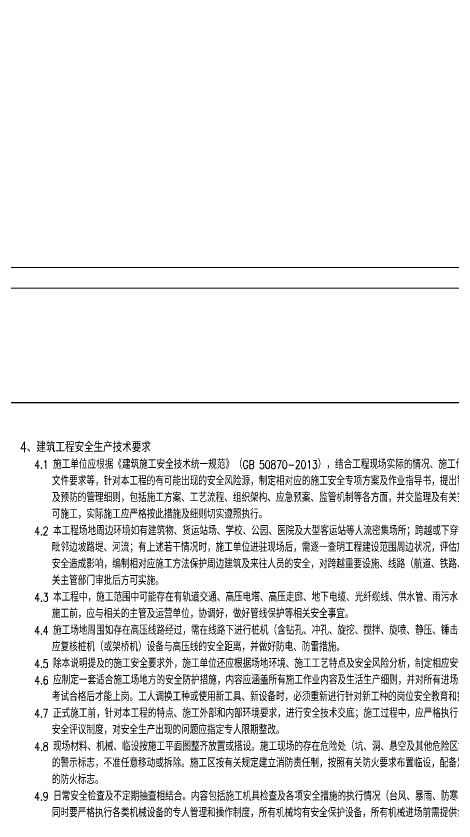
# Model space of a CAD drawing. Extents: x 497777 to 784122, y -229332 to 980813.
# Drawn here: x 543621 to 564753, y 354112 to 392922 of the extents above; entities that cross this region are included whole.
import ezdxf
from ezdxf.enums import TextEntityAlignment as Align

# ---------------------------------------------------------------- set-up
doc = ezdxf.new("R2010")
doc.units = 0
doc.header["$LTSCALE"] = 1000
doc.header["$MEASUREMENT"] = 0
for name, color, linetype in [('0-cxFrame', 155, 'Continuous'), ('S-DIM', 81, 'Continuous'), ('S-SS', 111, 'Continuous'), ('S-TEXT', 211, 'Continuous'), ('S-TK', 165, 'Continuous')]:
    doc.layers.add(name, color=color, linetype=linetype)
doc.styles.add('cx_tuqian1', font='')
doc.styles.add('SS1', font='tj-romans1.shx', dxfattribs={"width": 0.7, "bigfont": 'tj-hztxt1.shx'})
doc.styles.add('黑体', font='simhei.ttf', dxfattribs={"height": 12})
doc.styles.get('cx_tuqian1').set_extended_font_data('SimSun')
doc.dimstyles.new('S-25-100A', dxfattribs={"dimscale": 100, "dimtxt": 3, "dimasz": 2, "dimexe": 2, "dimexo": 2, "dimgap": 0.8, "dimtad": 1, "dimdec": 0, "dimlfac": 0.25, "dimzin": 0, "dimdsep": 46, "dimtxsty": 'SS1', "dimblk1": 'TT', "dimblk2": 'TT', "dimsah": 1, "dimcen": 1, "dimclrd": 256, "dimclre": 256, "dimclrt": 256, "dimadec": 0, "dimazin": 0, "dimtfac": 1, "dimtdec": 0, "dimtix": 1, "dimtmove": 2, "dimatfit": 0, "dimldrblk": 'TT', "dimfxl": 2, "dimtolj": 1, "dimtzin": 0, "dimarcsym": 0})

# ---------------------------------------------------------------- blocks, each defined once
blk = doc.blocks.new('TT')
blk.add_line((-0.97, 0), (0.97, 0))
at = {"const_width": 0.45}
blk.add_lwpolyline([(-0.44, -0.44), (0.44, 0.44)], dxfattribs=at)
blk = doc.blocks.new('*D190')
at = {"layer": 'Defpoints', "color": 0, "transparency": 16777216}
for p in [(510906, 638017), (511946, 636673), (509786, 636257), (512586, 636337), (516786, 636257)]:
    blk.add_point(p, dxfattribs=at)
at = {"layer": 'S-DIM', "lineweight": -2, "transparency": 16777216}
blk.add_arc((512666, 636257), 831, 148.8237, 166.1763, dxfattribs=at)
at = {"layer": 'S-DIM', "lineweight": -2, "transparency": 16777216, "xscale": 200, "yscale": 200, "zscale": 200}
for p, rotation in [((512078, 636845), 51.91184269532635), ((511835, 636257), 263.0881573046743)]:
    blk.add_blockref('TT', p, dxfattribs=dict(at, rotation=rotation))
blk = doc.blocks.new('TK22.A1 L(Dragon)')
at = {"layer": '0-cxFrame', "color": 7, "const_width": 0.5}
blk.add_lwpolyline([(0, 0), (-841, 0), (-841, 594), (0, 594)], close=True, dxfattribs=at)
at = {"layer": '0-cxFrame', "const_width": 0.5}
blk.add_lwpolyline([(-80, 10), (-821, 10), (-821, 584), (-80, 584)], close=True, dxfattribs=at)
at = {"style": '黑体', "flags": 4}
blk.add_attdef('图幅', text='', height=3.3, dxfattribs=at).set_placement((-40, 3), align=Align.RIGHT)
at = {"layer": 'Defpoints', "color": 6, "flags": 4}
for tag, height, style, p in [('tufu', 3.3, '黑体', (-12, 12)), ('dwfname', 4, 'cx_tuqian1', (-80, 3))]:
    blk.add_attdef(tag, text='', height=height, dxfattribs=dict(at, style=style)).set_placement(p, align=Align.RIGHT)

msp = doc.modelspace()

# ---------------------------------------------------------------- linework, layer by layer
at = {"layer": 'S-TK'}
msp.add_line((506801.7, 374295.1), (574399.4, 374295.1), dxfattribs=at)

# ---------------------------------------------------------------- block references
at = {"layer": '0-cxFrame', "xscale": 100, "yscale": 100, "zscale": 100}
msp.add_blockref('TK22.A1 L(Dragon)', (581901.7, 321395.1), dxfattribs=at)

# ---------------------------------------------------------------- texts
at = {"layer": 'S-SS', "style": 'SS1', "width": 0.8}
for s, p in [('4.1 施工单位应根据《建筑施工安全技术统一规范》（GB 50870-2013），结合工程现场实际的情况、施工作业具体内容、设计图纸及', (544499, 371095.1)), ('文件要求等，针对本工程的有可能出现的安全风险源，制定相对应的施工安全专项方案及作业指导书，提出针对潜在安全风险源的实施措施', (545349, 370295.1)), ('及预防的管理细则，包括施工方案、工艺流程、组织架构、应急预案、监管机制等各方面，并交监理及有关安监部门审批备案，经批准后方', (545349, 369495.1)), ('可施工，实际施工应严格按此措施及细则切实遵照执行。', (545349, 368695.1)), ('4.2 本工程场地周边环境如有建筑物、货运站场、学校、公园、医院及大型客运站等人流密集场所；跨越或下穿铁路、高速公路、桥梁、隧道；', (544499, 367895.1)), ('毗邻边坡路堤、河流；有上述若干情况时，施工单位进驻现场后，需逐一查明工程建设范围周边状况，评估施工过程中可能对周边建筑及人员', (545346.8, 367095.1)), ('安全造成影响，编制相对应施工方法保护周边建筑及来往人员的安全，对跨越重要设施、线路（航道、铁路、堤坝、地铁）等施工方案需报相', (545346.3, 366295.1)), ('关主管部门审批后方可实施。', (545346.3, 365495.1)), ('4.3 本工程中，施工范围中可能存在有轨道交通、高压电塔、高压走廊、地下电缆、光纤缆线、供水管、雨污水管（涵）、燃气管等各类管线，', (544499, 364695.1)), ('施工前，应与相关的主管及运营单位，协调好，做好管线保护等相关安全事宜。', (545349, 363895.1)), ('4.4 施工场地周围如存在高压线路经过，需在线路下进行桩机（含钻孔、冲孔、旋挖、搅拌、旋喷、静压、锤击、振冲等各种工艺）及架桥机施工，', (544499, 363095.1)), ('应复核桩机（或架桥机）设备与高压线的安全距离，并做好防电、防雷措施。', (545349, 362295.1)), ('4.5 除本说明提及的施工安全要求外，施工单位还应根据场地环境、施工工艺特点及安全风险分析，制定相应安全措施，以确保安全。', (544499, 361495.1)), ('4.6 应制定一套适合施工场地方的安全防护措施，内容应涵盖所有施工作业内容及生活生产细则，并对所有进场工人进行安全教育及技术培训经', (544499, 360695.1)), ('考试合格后才能上岗。工人调换工种或使用新工具、新设备时，必须重新进行针对新工种的岗位安全教育和技术培训。', (545349, 359895.1)), ('4.7 正式施工前，针对本工程的特点、施工外部和内部环境要求，进行安全技术交底；施工过程中，应严格执行安全生产会议制度、安全检查制度、', (544499, 359095.1)), ('安全评议制度，对安全生产出现的问题应指定专人限期整改。', (545349, 358295.1)), ('4.8 现场材料、机械、临设按施工平面图整齐放置或搭设。施工现场的存在危险处（坑、洞、悬空及其他危险区域等），必须设置防护设施和明显', (544499, 357495.1)), ('的警示标志，不准任意移动或拆除。施工区按有关规定建立消防责任制，按照有关防火要求布置临设，配备足够数量的消防器材，并设立明显', (545349, 356695.1)), ('的防火标志。', (545349, 355895.1)), ('4.9 日常安全检查及不定期抽查相结合。内容包括施工机具检查及各项安全措施的执行情况（台风、暴雨、防寒、防暑、雨季、卫生等）检查，', (544499, 355095.1)), ('同时要严格执行各类机械设备的专人管理和操作制度，所有机械均有安全保护设备，所有机械进场前需提供合格证及其他相关检测安全证件，', (545349, 354295.1))]:
    msp.add_text(s, height=400, dxfattribs=at).set_placement(p)
at = {"layer": 'S-TEXT', "style": 'SS1', "width": 0.8}
msp.add_text('4、建筑工程安全生产技术要求', height=500, dxfattribs=at).set_placement((543799, 371895.1))

# ---------------------------------------------------------------- dimensions: what is measured, and where the dimension line sits
at = {"layer": 'S-DIM'}
dim = msp.add_angular_dim_2l(base=(511945.9, 636672.7), line1=((509785.6, 636257.2), (516785.6, 636257.2)), line2=((510905.6, 638017.2), (512585.6, 636337.2)), text=' ', dimstyle='S-25-100A', dxfattribs=at)
dim.commit()
dim.dimension.update_dxf_attribs({"geometry": '*D190', "text_midpoint": (784122.1, -229332.3)})

doc.saveas('drawing.dxf')
